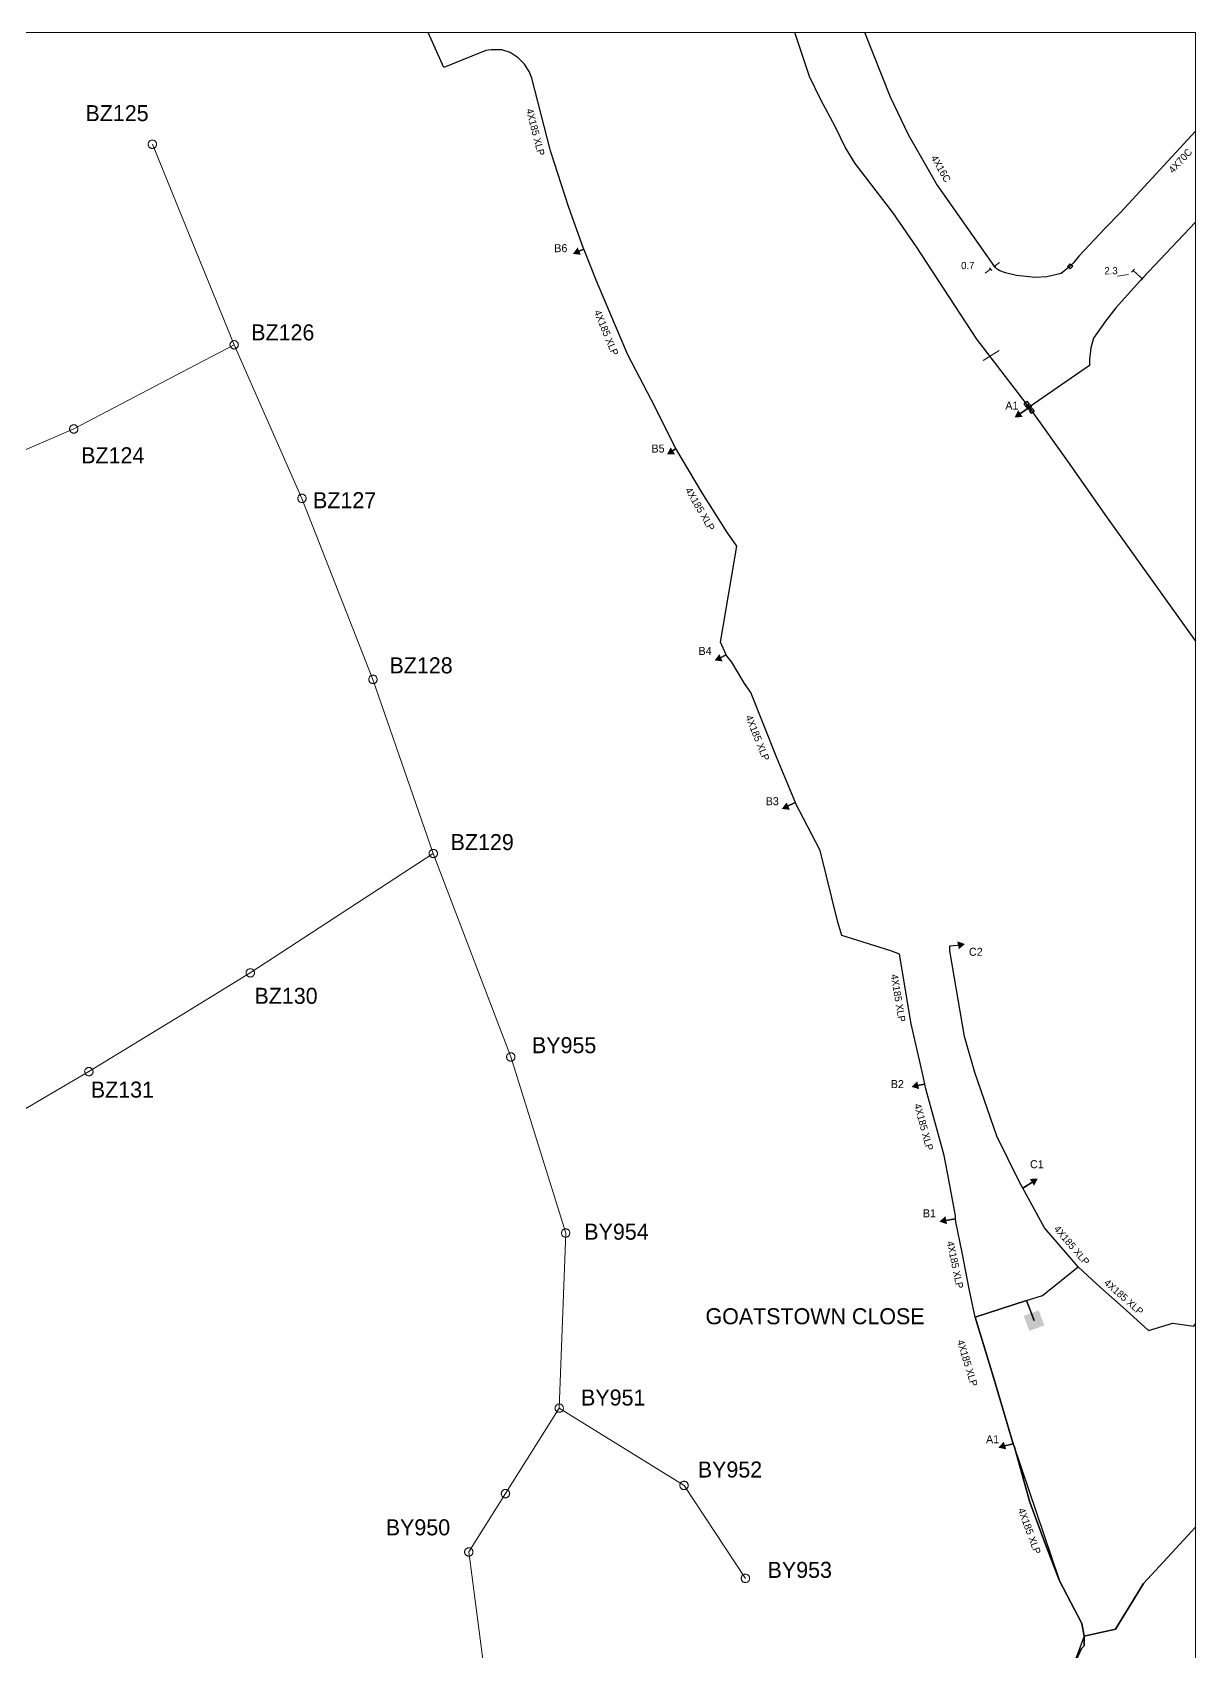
# Model space of a CAD drawing. Header units: metres. Extents: x 317751 to 318190, y 228402 to 228968.
# Drawn here: x 317972 to 318190, y 228664.4 to 228968 of the extents above; entities that cross this region are included whole.
import ezdxf

# ---------------------------------------------------------------- set-up
doc = ezdxf.new("R2010")
doc.units = ezdxf.units.M
doc.header["$MEASUREMENT"] = 0
for name, color, linetype, lineweight in [('Level 1', 7, 'Continuous', 0), ('Level 10', 7, 'Continuous', 0), ('Level 14', 7, 'Continuous', 0), ('Level 15', 7, 'Continuous', 0), ('Level 16', 7, 'Continuous', 0), ('Level 17', 7, 'Continuous', 0), ('Level 3', 7, 'Continuous', 0), ('Level 4', 7, 'Continuous', 0), ('Level 5', 7, 'Continuous', 0), ('Level 6', 7, 'Continuous', 0), ('Level 7', 7, 'Continuous', 0)]:
    doc.layers.add(name, color=color, linetype=linetype, lineweight=lineweight)
doc.styles.add('Style-WORKING', font='WORKING.shx')

msp = doc.modelspace()

# ---------------------------------------------------------------- linework, layer by layer
at = {"layer": 'Level 1', "color": 5, "linetype": 'Continuous', "lineweight": 13, "flags": 128}
for points in [[(318009.8, 228909.46), (318000, 228933.5), (317994.47, 228947.07)], [(317853.34, 228849.86), (317889.77, 228857.91), (317933.55, 228873.69), (317979.74, 228893.68), (318000, 228904.31), (318009.8, 228909.46)], [(318047.12, 228814.07), (318035.82, 228846.72), (318022.51, 228880.66), (318009.8, 228909.46)], [(317911.76, 228731.52), (317948.48, 228753.17), (317982.57, 228773.16), (318000, 228783.83), (318012.83, 228791.69), (318047.12, 228814.07)], [(318070.73, 228710.06), (318071.94, 228742.9), (318061.65, 228775.92), (318047.12, 228814.07)], [(318095.74, 228582.39), (318073.35, 228624.76), (318057.82, 228651.91), (318053.78, 228683.1), (318060.65, 228694.03), (318070.73, 228710.06)], [(318105.62, 228678.14), (318094.13, 228695.57), (318070.73, 228710.06)]]:
    msp.add_lwpolyline(points, dxfattribs=at)
at = {"layer": 'Level 10', "color": 7, "linetype": 'Continuous', "lineweight": 0, "flags": 128}
for points in [[(317751, 228968.04), (318190, 228968.04), (318190, 228402), (317751, 228402), (317751, 228968.04)], [(317751, 228968.04), (317751, 228402), (318190, 228402), (318190, 228968.04), (317751, 228968.04)]]:
    msp.add_lwpolyline(points, close=True, dxfattribs=at)
at = {"layer": 'Level 14', "color": 1, "linetype": 'Continuous', "lineweight": 30, "flags": 128}
for points in [[(318166.67, 228660.72), (318168.62, 228664.98), (318169.09, 228665.51), (318169.09, 228667.33), (318168.67, 228669.7), (318164.47, 228677.67), (318161.65, 228685.02), (318158.94, 228692.41), (318156.03, 228702.72), (318155.83, 228703.39), (318152.26, 228715.45), (318148.7, 228727.11), (318158.32, 228730.24), (318159.72, 228726.47)], [(318159.72, 228726.47), (318158.32, 228730.24), (318148.7, 228727.11), (318155.83, 228703.39), (318164.47, 228677.67), (318168.67, 228669.7), (318169.09, 228667.33), (318174.97, 228668.61), (318180.24, 228677.17), (318190, 228687.76)], [(318190, 228687.76), (318180.24, 228677.17), (318174.97, 228668.61), (318169.09, 228667.33), (318166.67, 228660.72)]]:
    msp.add_lwpolyline(points, dxfattribs=at)
at = {"layer": 'Level 15', "color": 1, "linetype": 'Continuous', "lineweight": 13, "extrusion": (0, 0, -1)}
msp.add_solid([(-318157.79, 228727.36), (-318158.83, 228724.54), (-318160.6, 228728.4), (-318161.65, 228725.58)], dxfattribs=at)
at = {"layer": 'Level 17', "color": 212, "linetype": 'Continuous', "lineweight": 0, "flags": 128}
for points in [[(318150.55, 228922.91), (318151.59, 228923.65)], [(318153.27, 228924.89), (318152.23, 228924.14)], [(318179.11, 228922.64), (318178.28, 228923.37)], [(318175.37, 228922.34), (318175.37, 228922.34), (318177.4, 228922.64)], [(318179.16, 228922.59), (318180.02, 228921.86)]]:
    msp.add_lwpolyline(points, dxfattribs=at)
at = {"layer": 'Level 17', "color": 33, "linetype": 'Continuous', "lineweight": 13, "flags": 128}
for points in [[(318151.37, 228923.91), (318151.8, 228923.39)], [(318152.05, 228924.37), (318152.45, 228923.88)], [(318178.53, 228923.67), (318177.96, 228923.05)], [(318180.37, 228922.23), (318179.79, 228921.56)], [(318150.17, 228906.51), (318153.17, 228908.42)]]:
    msp.add_lwpolyline(points, dxfattribs=at)
at = {"layer": 'Level 3', "color": 5, "linetype": 'Continuous', "lineweight": 13, "flags": 128}
for points in [[(317995.25, 228947.06), (317995.25, 228947.15), (317995.24, 228947.23), (317995.22, 228947.31), (317995.19, 228947.38), (317995.15, 228947.46), (317995.11, 228947.53), (317995.05, 228947.59), (317995, 228947.65), (317994.93, 228947.7), (317994.86, 228947.74), (317994.79, 228947.78), (317994.71, 228947.81), (317994.63, 228947.83), (317994.55, 228947.84), (317994.47, 228947.85), (317994.39, 228947.84), (317994.31, 228947.83), (317994.23, 228947.81), (317994.15, 228947.78), (317994.08, 228947.74), (317994.01, 228947.7), (317993.95, 228947.65), (317993.89, 228947.59), (317993.84, 228947.53), (317993.79, 228947.46), (317993.75, 228947.38), (317993.73, 228947.31), (317993.7, 228947.23), (317993.69, 228947.15), (317993.69, 228947.06), (317993.69, 228946.98), (317993.7, 228946.9), (317993.73, 228946.82), (317993.75, 228946.75), (317993.79, 228946.67), (317993.84, 228946.6), (317993.89, 228946.54), (317993.95, 228946.48), (317994.01, 228946.43), (317994.08, 228946.39), (317994.15, 228946.35), (317994.23, 228946.32), (317994.31, 228946.3), (317994.39, 228946.29), (317994.47, 228946.28), (317994.55, 228946.29), (317994.63, 228946.3), (317994.71, 228946.32), (317994.79, 228946.35), (317994.86, 228946.39), (317994.93, 228946.43), (317995, 228946.48), (317995.05, 228946.54), (317995.11, 228946.6), (317995.15, 228946.67), (317995.19, 228946.75), (317995.22, 228946.82), (317995.24, 228946.9), (317995.25, 228946.98), (317995.25, 228947.06)], [(318010.59, 228909.46), (318010.58, 228909.54), (318010.57, 228909.62), (318010.55, 228909.7), (318010.52, 228909.78), (318010.48, 228909.85), (318010.44, 228909.92), (318010.38, 228909.98), (318010.33, 228910.04), (318010.26, 228910.09), (318010.19, 228910.14), (318010.12, 228910.18), (318010.04, 228910.2), (318009.96, 228910.23), (318009.88, 228910.24), (318009.8, 228910.24), (318009.72, 228910.24), (318009.64, 228910.23), (318009.56, 228910.2), (318009.48, 228910.18), (318009.41, 228910.14), (318009.34, 228910.09), (318009.28, 228910.04), (318009.22, 228909.98), (318009.17, 228909.92), (318009.12, 228909.85), (318009.09, 228909.78), (318009.06, 228909.7), (318009.04, 228909.62), (318009.02, 228909.54), (318009.02, 228909.46), (318009.02, 228909.38), (318009.04, 228909.3), (318009.06, 228909.22), (318009.09, 228909.14), (318009.12, 228909.07), (318009.17, 228909), (318009.22, 228908.93), (318009.28, 228908.88), (318009.34, 228908.82), (318009.41, 228908.78), (318009.48, 228908.74), (318009.56, 228908.71), (318009.64, 228908.69), (318009.72, 228908.68), (318009.8, 228908.67), (318009.88, 228908.68), (318009.96, 228908.69), (318010.04, 228908.71), (318010.12, 228908.74), (318010.19, 228908.78), (318010.26, 228908.82), (318010.33, 228908.88), (318010.38, 228908.93), (318010.44, 228909), (318010.48, 228909.07), (318010.52, 228909.14), (318010.55, 228909.22), (318010.57, 228909.3), (318010.58, 228909.38), (318010.59, 228909.46)], [(317980.53, 228893.68), (317980.52, 228893.76), (317980.51, 228893.84), (317980.49, 228893.92), (317980.46, 228894), (317980.42, 228894.07), (317980.38, 228894.14), (317980.33, 228894.2), (317980.27, 228894.26), (317980.21, 228894.31), (317980.14, 228894.36), (317980.06, 228894.4), (317979.99, 228894.43), (317979.91, 228894.45), (317979.83, 228894.46), (317979.74, 228894.46), (317979.66, 228894.46), (317979.58, 228894.45), (317979.5, 228894.43), (317979.43, 228894.4), (317979.35, 228894.36), (317979.28, 228894.31), (317979.22, 228894.26), (317979.16, 228894.2), (317979.11, 228894.14), (317979.07, 228894.07), (317979.03, 228894), (317979, 228893.92), (317978.98, 228893.84), (317978.97, 228893.76), (317978.96, 228893.68), (317978.97, 228893.6), (317978.98, 228893.52), (317979, 228893.44), (317979.03, 228893.36), (317979.07, 228893.29), (317979.11, 228893.22), (317979.16, 228893.16), (317979.22, 228893.1), (317979.28, 228893.05), (317979.35, 228893), (317979.43, 228892.96), (317979.5, 228892.93), (317979.58, 228892.91), (317979.66, 228892.9), (317979.74, 228892.9), (317979.83, 228892.9), (317979.91, 228892.91), (317979.99, 228892.93), (317980.06, 228892.96), (317980.14, 228893), (317980.21, 228893.05), (317980.27, 228893.1), (317980.33, 228893.16), (317980.38, 228893.22), (317980.42, 228893.29), (317980.46, 228893.36), (317980.49, 228893.44), (317980.51, 228893.52), (317980.52, 228893.6), (317980.53, 228893.68)], [(318023.29, 228880.66), (318023.29, 228880.74), (318023.28, 228880.82), (318023.26, 228880.9), (318023.23, 228880.98), (318023.19, 228881.05), (318023.15, 228881.12), (318023.09, 228881.18), (318023.04, 228881.24), (318022.97, 228881.29), (318022.9, 228881.34), (318022.83, 228881.38), (318022.75, 228881.4), (318022.67, 228881.43), (318022.59, 228881.44), (318022.51, 228881.44), (318022.43, 228881.44), (318022.35, 228881.43), (318022.27, 228881.4), (318022.19, 228881.38), (318022.12, 228881.34), (318022.05, 228881.29), (318021.99, 228881.24), (318021.93, 228881.18), (318021.88, 228881.12), (318021.83, 228881.05), (318021.79, 228880.98), (318021.77, 228880.9), (318021.74, 228880.82), (318021.73, 228880.74), (318021.73, 228880.66), (318021.73, 228880.58), (318021.74, 228880.5), (318021.77, 228880.42), (318021.79, 228880.34), (318021.83, 228880.27), (318021.88, 228880.2), (318021.93, 228880.13), (318021.99, 228880.08), (318022.05, 228880.02), (318022.12, 228879.98), (318022.19, 228879.94), (318022.27, 228879.91), (318022.35, 228879.89), (318022.43, 228879.88), (318022.51, 228879.88), (318022.59, 228879.88), (318022.67, 228879.89), (318022.75, 228879.91), (318022.83, 228879.94), (318022.9, 228879.98), (318022.97, 228880.02), (318023.04, 228880.08), (318023.09, 228880.13), (318023.15, 228880.2), (318023.19, 228880.27), (318023.23, 228880.34), (318023.26, 228880.42), (318023.28, 228880.5), (318023.29, 228880.58), (318023.29, 228880.66)], [(318036.61, 228846.72), (318036.6, 228846.8), (318036.59, 228846.88), (318036.57, 228846.96), (318036.54, 228847.04), (318036.5, 228847.11), (318036.46, 228847.18), (318036.41, 228847.25), (318036.35, 228847.3), (318036.29, 228847.36), (318036.22, 228847.4), (318036.14, 228847.44), (318036.07, 228847.47), (318035.99, 228847.49), (318035.91, 228847.5), (318035.82, 228847.51), (318035.74, 228847.5), (318035.66, 228847.49), (318035.58, 228847.47), (318035.51, 228847.44), (318035.43, 228847.4), (318035.36, 228847.36), (318035.3, 228847.3), (318035.24, 228847.25), (318035.19, 228847.18), (318035.15, 228847.11), (318035.11, 228847.04), (318035.08, 228846.96), (318035.06, 228846.88), (318035.05, 228846.8), (318035.04, 228846.72), (318035.05, 228846.64), (318035.06, 228846.56), (318035.08, 228846.48), (318035.11, 228846.4), (318035.15, 228846.33), (318035.19, 228846.26), (318035.24, 228846.2), (318035.3, 228846.14), (318035.36, 228846.09), (318035.43, 228846.04), (318035.51, 228846.01), (318035.58, 228845.98), (318035.66, 228845.96), (318035.74, 228845.94), (318035.82, 228845.94), (318035.91, 228845.94), (318035.99, 228845.96), (318036.07, 228845.98), (318036.14, 228846.01), (318036.22, 228846.04), (318036.29, 228846.09), (318036.35, 228846.14), (318036.41, 228846.2), (318036.46, 228846.26), (318036.5, 228846.33), (318036.54, 228846.4), (318036.57, 228846.48), (318036.59, 228846.56), (318036.6, 228846.64), (318036.61, 228846.72)], [(318047.91, 228814.07), (318047.9, 228814.15), (318047.89, 228814.23), (318047.87, 228814.31), (318047.84, 228814.39), (318047.8, 228814.46), (318047.76, 228814.53), (318047.71, 228814.59), (318047.65, 228814.65), (318047.58, 228814.7), (318047.51, 228814.75), (318047.44, 228814.79), (318047.37, 228814.82), (318047.29, 228814.84), (318047.2, 228814.85), (318047.12, 228814.85), (318047.04, 228814.85), (318046.96, 228814.84), (318046.88, 228814.82), (318046.8, 228814.79), (318046.73, 228814.75), (318046.66, 228814.7), (318046.6, 228814.65), (318046.54, 228814.59), (318046.49, 228814.53), (318046.44, 228814.46), (318046.41, 228814.39), (318046.38, 228814.31), (318046.36, 228814.23), (318046.34, 228814.15), (318046.34, 228814.07), (318046.34, 228813.99), (318046.36, 228813.91), (318046.38, 228813.83), (318046.41, 228813.75), (318046.44, 228813.68), (318046.49, 228813.61), (318046.54, 228813.55), (318046.6, 228813.49), (318046.66, 228813.44), (318046.73, 228813.39), (318046.8, 228813.35), (318046.88, 228813.32), (318046.96, 228813.3), (318047.04, 228813.29), (318047.12, 228813.29), (318047.2, 228813.29), (318047.29, 228813.3), (318047.37, 228813.32), (318047.44, 228813.35), (318047.51, 228813.39), (318047.58, 228813.44), (318047.65, 228813.49), (318047.71, 228813.55), (318047.76, 228813.61), (318047.8, 228813.68), (318047.84, 228813.75), (318047.87, 228813.83), (318047.89, 228813.91), (318047.9, 228813.99), (318047.91, 228814.07)], [(318013.61, 228791.69), (318013.61, 228791.77), (318013.6, 228791.85), (318013.57, 228791.93), (318013.55, 228792.01), (318013.51, 228792.08), (318013.46, 228792.15), (318013.41, 228792.21), (318013.35, 228792.27), (318013.29, 228792.32), (318013.22, 228792.37), (318013.15, 228792.41), (318013.07, 228792.43), (318012.99, 228792.46), (318012.91, 228792.47), (318012.83, 228792.47), (318012.75, 228792.47), (318012.67, 228792.46), (318012.59, 228792.43), (318012.51, 228792.41), (318012.44, 228792.37), (318012.37, 228792.32), (318012.3, 228792.27), (318012.25, 228792.21), (318012.19, 228792.15), (318012.15, 228792.08), (318012.11, 228792.01), (318012.08, 228791.93), (318012.06, 228791.85), (318012.05, 228791.77), (318012.04, 228791.69), (318012.05, 228791.61), (318012.06, 228791.53), (318012.08, 228791.45), (318012.11, 228791.37), (318012.15, 228791.3), (318012.19, 228791.23), (318012.25, 228791.16), (318012.3, 228791.11), (318012.37, 228791.05), (318012.44, 228791.01), (318012.51, 228790.97), (318012.59, 228790.94), (318012.67, 228790.92), (318012.75, 228790.91), (318012.83, 228790.9), (318012.91, 228790.91), (318012.99, 228790.92), (318013.07, 228790.94), (318013.15, 228790.97), (318013.22, 228791.01), (318013.29, 228791.05), (318013.35, 228791.11), (318013.41, 228791.16), (318013.46, 228791.23), (318013.51, 228791.3), (318013.55, 228791.37), (318013.57, 228791.45), (318013.6, 228791.53), (318013.61, 228791.61), (318013.61, 228791.69)], [(317983.35, 228773.16), (317983.35, 228773.24), (317983.34, 228773.32), (317983.31, 228773.4), (317983.29, 228773.48), (317983.25, 228773.55), (317983.2, 228773.62), (317983.15, 228773.69), (317983.09, 228773.74), (317983.03, 228773.8), (317982.96, 228773.84), (317982.89, 228773.88), (317982.81, 228773.91), (317982.73, 228773.93), (317982.65, 228773.94), (317982.57, 228773.95), (317982.49, 228773.94), (317982.41, 228773.93), (317982.33, 228773.91), (317982.25, 228773.88), (317982.18, 228773.84), (317982.11, 228773.8), (317982.04, 228773.74), (317981.99, 228773.69), (317981.93, 228773.62), (317981.89, 228773.55), (317981.85, 228773.48), (317981.82, 228773.4), (317981.8, 228773.32), (317981.79, 228773.24), (317981.78, 228773.16), (317981.79, 228773.08), (317981.8, 228773), (317981.82, 228772.92), (317981.85, 228772.84), (317981.89, 228772.77), (317981.93, 228772.7), (317981.99, 228772.64), (317982.04, 228772.58), (317982.11, 228772.53), (317982.18, 228772.48), (317982.25, 228772.45), (317982.33, 228772.42), (317982.41, 228772.4), (317982.49, 228772.38), (317982.57, 228772.38), (317982.65, 228772.38), (317982.73, 228772.4), (317982.81, 228772.42), (317982.89, 228772.45), (317982.96, 228772.48), (317983.03, 228772.53), (317983.09, 228772.58), (317983.15, 228772.64), (317983.2, 228772.7), (317983.25, 228772.77), (317983.29, 228772.84), (317983.31, 228772.92), (317983.34, 228773), (317983.35, 228773.08), (317983.35, 228773.16)], [(318062.43, 228775.91), (318062.43, 228776), (318062.41, 228776.08), (318062.39, 228776.16), (318062.36, 228776.23), (318062.33, 228776.31), (318062.28, 228776.37), (318062.23, 228776.44), (318062.17, 228776.5), (318062.11, 228776.55), (318062.04, 228776.59), (318061.97, 228776.63), (318061.89, 228776.66), (318061.81, 228776.68), (318061.73, 228776.69), (318061.65, 228776.7), (318061.57, 228776.69), (318061.48, 228776.68), (318061.41, 228776.66), (318061.33, 228776.63), (318061.26, 228776.59), (318061.19, 228776.55), (318061.12, 228776.5), (318061.07, 228776.44), (318061.01, 228776.37), (318060.97, 228776.31), (318060.93, 228776.23), (318060.9, 228776.16), (318060.88, 228776.08), (318060.87, 228776), (318060.86, 228775.91), (318060.87, 228775.83), (318060.88, 228775.75), (318060.9, 228775.67), (318060.93, 228775.59), (318060.97, 228775.52), (318061.01, 228775.45), (318061.07, 228775.39), (318061.12, 228775.33), (318061.19, 228775.28), (318061.26, 228775.23), (318061.33, 228775.2), (318061.41, 228775.17), (318061.48, 228775.15), (318061.57, 228775.13), (318061.65, 228775.13), (318061.73, 228775.13), (318061.81, 228775.15), (318061.89, 228775.17), (318061.97, 228775.2), (318062.04, 228775.23), (318062.11, 228775.28), (318062.17, 228775.33), (318062.23, 228775.39), (318062.28, 228775.45), (318062.33, 228775.52), (318062.36, 228775.6), (318062.39, 228775.67), (318062.41, 228775.75), (318062.43, 228775.83), (318062.43, 228775.91)], [(318072.72, 228742.89), (318072.72, 228742.98), (318072.7, 228743.06), (318072.68, 228743.14), (318072.65, 228743.21), (318072.61, 228743.29), (318072.57, 228743.36), (318072.52, 228743.42), (318072.46, 228743.48), (318072.4, 228743.53), (318072.33, 228743.57), (318072.25, 228743.61), (318072.18, 228743.64), (318072.1, 228743.66), (318072.02, 228743.67), (318071.94, 228743.68), (318071.85, 228743.67), (318071.77, 228743.66), (318071.69, 228743.64), (318071.62, 228743.61), (318071.54, 228743.57), (318071.48, 228743.53), (318071.41, 228743.48), (318071.35, 228743.42), (318071.3, 228743.36), (318071.26, 228743.29), (318071.22, 228743.21), (318071.19, 228743.14), (318071.17, 228743.06), (318071.16, 228742.98), (318071.15, 228742.89), (318071.16, 228742.81), (318071.17, 228742.73), (318071.19, 228742.65), (318071.22, 228742.58), (318071.26, 228742.5), (318071.3, 228742.43), (318071.35, 228742.37), (318071.41, 228742.31), (318071.48, 228742.26), (318071.54, 228742.22), (318071.62, 228742.18), (318071.69, 228742.15), (318071.77, 228742.13), (318071.85, 228742.12), (318071.94, 228742.11), (318072.02, 228742.12), (318072.1, 228742.13), (318072.18, 228742.15), (318072.25, 228742.18), (318072.33, 228742.22), (318072.4, 228742.26), (318072.46, 228742.31), (318072.52, 228742.37), (318072.57, 228742.43), (318072.61, 228742.5), (318072.65, 228742.58), (318072.68, 228742.65), (318072.7, 228742.73), (318072.72, 228742.81), (318072.72, 228742.89)], [(318071.51, 228710.06), (318071.51, 228710.14), (318071.49, 228710.22), (318071.47, 228710.3), (318071.44, 228710.38), (318071.4, 228710.45), (318071.36, 228710.52), (318071.31, 228710.58), (318071.25, 228710.64), (318071.19, 228710.69), (318071.12, 228710.74), (318071.04, 228710.78), (318070.97, 228710.81), (318070.89, 228710.83), (318070.81, 228710.84), (318070.73, 228710.84), (318070.64, 228710.84), (318070.56, 228710.83), (318070.48, 228710.81), (318070.41, 228710.78), (318070.33, 228710.74), (318070.27, 228710.69), (318070.2, 228710.64), (318070.14, 228710.58), (318070.09, 228710.52), (318070.05, 228710.45), (318070.01, 228710.38), (318069.98, 228710.3), (318069.96, 228710.22), (318069.95, 228710.14), (318069.94, 228710.06), (318069.95, 228709.98), (318069.96, 228709.9), (318069.98, 228709.82), (318070.01, 228709.74), (318070.05, 228709.67), (318070.09, 228709.6), (318070.14, 228709.54), (318070.2, 228709.48), (318070.27, 228709.43), (318070.33, 228709.38), (318070.41, 228709.34), (318070.48, 228709.31), (318070.56, 228709.29), (318070.64, 228709.28), (318070.73, 228709.28), (318070.81, 228709.28), (318070.89, 228709.29), (318070.97, 228709.31), (318071.04, 228709.34), (318071.12, 228709.38), (318071.19, 228709.43), (318071.25, 228709.48), (318071.31, 228709.54), (318071.36, 228709.6), (318071.4, 228709.67), (318071.44, 228709.74), (318071.47, 228709.82), (318071.49, 228709.9), (318071.51, 228709.98), (318071.51, 228710.06)], [(318094.91, 228695.57), (318094.91, 228695.65), (318094.89, 228695.73), (318094.87, 228695.81), (318094.84, 228695.89), (318094.8, 228695.96), (318094.76, 228696.03), (318094.71, 228696.09), (318094.65, 228696.15), (318094.59, 228696.2), (318094.52, 228696.25), (318094.44, 228696.28), (318094.37, 228696.31), (318094.29, 228696.33), (318094.21, 228696.35), (318094.13, 228696.35), (318094.04, 228696.35), (318093.96, 228696.33), (318093.88, 228696.31), (318093.81, 228696.28), (318093.73, 228696.25), (318093.67, 228696.2), (318093.6, 228696.15), (318093.54, 228696.09), (318093.49, 228696.03), (318093.45, 228695.96), (318093.41, 228695.89), (318093.38, 228695.81), (318093.36, 228695.73), (318093.35, 228695.65), (318093.34, 228695.57), (318093.35, 228695.49), (318093.36, 228695.4), (318093.38, 228695.33), (318093.41, 228695.25), (318093.45, 228695.18), (318093.49, 228695.11), (318093.54, 228695.04), (318093.6, 228694.99), (318093.67, 228694.93), (318093.73, 228694.89), (318093.81, 228694.85), (318093.88, 228694.82), (318093.96, 228694.8), (318094.04, 228694.79), (318094.13, 228694.78), (318094.21, 228694.79), (318094.29, 228694.8), (318094.37, 228694.82), (318094.44, 228694.85), (318094.52, 228694.89), (318094.59, 228694.93), (318094.65, 228694.99), (318094.71, 228695.04), (318094.76, 228695.11), (318094.8, 228695.18), (318094.84, 228695.25), (318094.87, 228695.33), (318094.89, 228695.4), (318094.91, 228695.49), (318094.91, 228695.57)], [(318061.44, 228694.03), (318061.43, 228694.12), (318061.42, 228694.2), (318061.4, 228694.28), (318061.37, 228694.35), (318061.33, 228694.43), (318061.29, 228694.49), (318061.24, 228694.56), (318061.18, 228694.62), (318061.11, 228694.67), (318061.05, 228694.71), (318060.97, 228694.75), (318060.9, 228694.78), (318060.82, 228694.8), (318060.74, 228694.81), (318060.65, 228694.82), (318060.57, 228694.81), (318060.49, 228694.8), (318060.41, 228694.78), (318060.33, 228694.75), (318060.26, 228694.71), (318060.19, 228694.67), (318060.13, 228694.62), (318060.07, 228694.56), (318060.02, 228694.49), (318059.97, 228694.43), (318059.94, 228694.35), (318059.91, 228694.28), (318059.89, 228694.2), (318059.87, 228694.12), (318059.87, 228694.03), (318059.87, 228693.95), (318059.89, 228693.87), (318059.91, 228693.79), (318059.94, 228693.71), (318059.97, 228693.64), (318060.02, 228693.57), (318060.07, 228693.51), (318060.13, 228693.45), (318060.19, 228693.4), (318060.26, 228693.35), (318060.34, 228693.32), (318060.41, 228693.29), (318060.49, 228693.27), (318060.57, 228693.25), (318060.65, 228693.25), (318060.74, 228693.25), (318060.82, 228693.27), (318060.9, 228693.29), (318060.97, 228693.32), (318061.05, 228693.35), (318061.11, 228693.4), (318061.18, 228693.45), (318061.24, 228693.51), (318061.29, 228693.57), (318061.33, 228693.64), (318061.37, 228693.72), (318061.4, 228693.79), (318061.42, 228693.87), (318061.43, 228693.95), (318061.44, 228694.03)], [(318054.56, 228683.09), (318054.56, 228683.18), (318054.55, 228683.26), (318054.53, 228683.34), (318054.5, 228683.41), (318054.46, 228683.49), (318054.41, 228683.55), (318054.36, 228683.62), (318054.3, 228683.68), (318054.24, 228683.73), (318054.17, 228683.77), (318054.1, 228683.81), (318054.02, 228683.84), (318053.94, 228683.86), (318053.86, 228683.87), (318053.78, 228683.88), (318053.7, 228683.87), (318053.62, 228683.86), (318053.54, 228683.84), (318053.46, 228683.81), (318053.39, 228683.77), (318053.32, 228683.73), (318053.26, 228683.68), (318053.2, 228683.62), (318053.15, 228683.55), (318053.1, 228683.49), (318053.06, 228683.41), (318053.03, 228683.34), (318053.01, 228683.26), (318053, 228683.18), (318053, 228683.09), (318053, 228683.01), (318053.01, 228682.93), (318053.03, 228682.85), (318053.06, 228682.77), (318053.1, 228682.7), (318053.15, 228682.63), (318053.2, 228682.57), (318053.26, 228682.51), (318053.32, 228682.46), (318053.39, 228682.41), (318053.46, 228682.38), (318053.54, 228682.35), (318053.62, 228682.33), (318053.7, 228682.31), (318053.78, 228682.31), (318053.86, 228682.31), (318053.94, 228682.33), (318054.02, 228682.35), (318054.1, 228682.38), (318054.17, 228682.41), (318054.24, 228682.46), (318054.3, 228682.51), (318054.36, 228682.57), (318054.41, 228682.63), (318054.46, 228682.7), (318054.5, 228682.78), (318054.53, 228682.85), (318054.55, 228682.93), (318054.56, 228683.01), (318054.56, 228683.09)], [(318106.41, 228678.14), (318106.4, 228678.22), (318106.39, 228678.3), (318106.37, 228678.38), (318106.34, 228678.46), (318106.3, 228678.53), (318106.26, 228678.6), (318106.21, 228678.67), (318106.15, 228678.72), (318106.09, 228678.78), (318106.02, 228678.82), (318105.94, 228678.86), (318105.87, 228678.89), (318105.79, 228678.91), (318105.71, 228678.92), (318105.62, 228678.92), (318105.54, 228678.92), (318105.46, 228678.91), (318105.38, 228678.89), (318105.31, 228678.86), (318105.23, 228678.82), (318105.16, 228678.78), (318105.1, 228678.72), (318105.04, 228678.67), (318104.99, 228678.6), (318104.95, 228678.53), (318104.91, 228678.46), (318104.88, 228678.38), (318104.86, 228678.3), (318104.85, 228678.22), (318104.84, 228678.14), (318104.85, 228678.06), (318104.86, 228677.98), (318104.88, 228677.9), (318104.91, 228677.82), (318104.95, 228677.75), (318104.99, 228677.68), (318105.04, 228677.62), (318105.1, 228677.56), (318105.16, 228677.51), (318105.23, 228677.46), (318105.31, 228677.42), (318105.38, 228677.4), (318105.46, 228677.37), (318105.54, 228677.36), (318105.62, 228677.36), (318105.71, 228677.36), (318105.79, 228677.37), (318105.87, 228677.4), (318105.94, 228677.42), (318106.02, 228677.46), (318106.09, 228677.51), (318106.15, 228677.56), (318106.21, 228677.62), (318106.26, 228677.68), (318106.3, 228677.75), (318106.34, 228677.82), (318106.37, 228677.9), (318106.39, 228677.98), (318106.4, 228678.06), (318106.41, 228678.14)]]:
    msp.add_lwpolyline(points, dxfattribs=at)
at = {"layer": 'Level 5', "color": 1, "linetype": 'Continuous', "lineweight": 30, "flags": 128}
for points in [[(318073.98, 228926.81), (318075.33, 228927.4), (318075.19, 228927.7), (318072.51, 228935.22), (318069.1, 228945.81), (318065.58, 228959.45), (318065.12, 228960.7), (318064.21, 228962.07), (318063.02, 228963.27), (318061.53, 228964.29), (318059.94, 228964.75), (318058, 228964.75), (318056.98, 228964.63), (318049.11, 228961.44), (318046.14, 228968.04)], [(318148.99, 228910.49), (318148.99, 228910.5), (318137.69, 228927.83), (318133.26, 228934.24), (318126.22, 228943.48), (318124.3, 228946.5), (318122.49, 228950.25), (318119.68, 228955.55), (318117.66, 228959.76), (318114.91, 228968.04)], [(318166.48, 228924.18), (318164.81, 228922.84), (318162.09, 228922.19), (318159.95, 228922.06), (318156.41, 228922.43), (318154.38, 228922.97), (318153.3, 228923.33), (318152.8, 228923.62), (318152.23, 228924.27), (318141.41, 228939.63), (318136.18, 228948.81), (318132.81, 228955.92), (318127.99, 228968.04)], [(318190, 228949.53), (318175.92, 228934.25), (318173.05, 228931.36), (318168.12, 228926.05), (318167.05, 228924.79), (318166.48, 228924.18)], [(318190, 228932.43), (318180.05, 228921.98), (318175.02, 228916.39), (318173.11, 228913.92), (318170.89, 228910.72), (318170.39, 228908.89), (318170.09, 228906.69), (318170.09, 228905.6), (318158.78, 228897.79)], [(318091.56, 228889.29), (318092.61, 228890.04), (318092.54, 228890.17), (318088.05, 228899.09), (318083.61, 228907.58), (318080.19, 228915.49), (318077.68, 228921.59), (318075.53, 228926.96), (318075.33, 228927.4), (318073.98, 228926.81)], [(318158.31, 228898.39), (318148.99, 228910.49)], [(318156.71, 228896.26), (318158, 228897.16), (318158.78, 228897.79), (318158.31, 228898.39)], [(318159.3, 228897.04), (318158.78, 228897.79), (318158, 228897.16), (318156.71, 228896.26)], [(318156.71, 228896.26), (318158, 228897.16), (318158.78, 228897.79)], [(318159.3, 228897.04), (318165.97, 228887.66), (318173.31, 228877.23), (318188.25, 228856.32), (318190, 228853.88)], [(318100.55, 228850.57), (318102.01, 228851.33), (318100.96, 228853.71), (318104.04, 228871.68), (318102.16, 228874.41), (318097.49, 228881.69), (318092.61, 228890.04), (318091.56, 228889.29)], [(318113.15, 228822.74), (318114.98, 228823.64), (318114.94, 228823.73), (318111.52, 228831.98), (318106.62, 228844.23), (318105.46, 228845.96), (318103.07, 228849.95), (318102.04, 228851.26), (318102.01, 228851.33), (318100.55, 228850.57)], [(318137.48, 228770.48), (318139.28, 228770.82), (318138.96, 228772.3), (318136.68, 228782.15), (318134.53, 228795.17), (318132.88, 228795.8), (318123.7, 228798.7), (318122.96, 228801.2), (318119.61, 228814.62), (318114.98, 228823.64), (318113.15, 228822.74)], [(318159.79, 228752.71), (318157.61, 228751.33), (318157, 228752.45), (318152.72, 228761.05), (318148.62, 228773.01), (318146.69, 228779.76), (318143.95, 228795.82), (318143.95, 228796.73), (318146.03, 228796.96)], [(318142.72, 228745.2), (318145.02, 228745.58), (318144.99, 228746.15), (318143.74, 228752.87), (318142.88, 228757.42), (318139.47, 228769.91), (318139.28, 228770.82), (318137.48, 228770.48)], [(318159.72, 228726.47), (318158.32, 228730.24), (318161.33, 228731.16), (318167.98, 228736.53), (318161.71, 228743.88), (318158.3, 228750.08), (318157.61, 228751.33), (318159.79, 228752.71)], [(318159.72, 228726.47), (318158.32, 228730.24), (318148.7, 228727.11), (318147.55, 228732.42), (318146.24, 228739.26), (318145.05, 228745.01), (318145.02, 228745.58), (318142.72, 228745.2)], [(318159.72, 228726.47), (318158.32, 228730.24), (318161.33, 228731.16), (318167.98, 228736.53), (318171.46, 228733.34), (318176.96, 228728.46), (318181.17, 228724.65), (318185.73, 228726.02), (318187.47, 228725.73), (318189.64, 228725.45), (318190, 228725.89)], [(318159.72, 228726.47), (318158.32, 228730.24), (318148.7, 228727.11), (318152.26, 228715.45), (318155.83, 228703.39), (318153.75, 228702.89)], [(318153.75, 228702.89), (318155.83, 228703.39), (318156.03, 228702.72), (318158.94, 228692.41), (318161.65, 228685.02), (318164.47, 228677.67), (318168.67, 228669.7), (318169.09, 228667.33), (318169.09, 228665.51), (318168.62, 228664.98), (318166.67, 228660.72), (318160.57, 228660.7)]]:
    msp.add_lwpolyline(points, dxfattribs=at)
at = {"layer": 'Level 6', "color": 1, "linetype": 'Continuous', "lineweight": 30, "flags": 128}
for points in [[(318166.01, 228924.16), (318166.47, 228924.65), (318166.96, 228924.19), (318166.5, 228923.7), (318166.01, 228924.15)], [(318158.37, 228898.86), (318158.78, 228898.33), (318158.25, 228897.92), (318157.84, 228898.45), (318158.37, 228898.86)], [(318158.69, 228897.32), (318158.31, 228897.87), (318158.86, 228898.25), (318159.24, 228897.7), (318158.7, 228897.32)], [(318159.38, 228897.51), (318159.77, 228896.96), (318159.23, 228896.57), (318158.84, 228897.12), (318159.38, 228897.51)]]:
    msp.add_lwpolyline(points, dxfattribs=at)
at = {"layer": 'Level 6', "color": 5, "linetype": 'Continuous', "lineweight": 13}
for points in [[(318073.29, 228926.51), (318074.78, 228926.34), (318074.19, 228927.72)], [(318156.09, 228895.84), (318157.59, 228895.93), (318156.76, 228897.19)], [(318090.92, 228888.89), (318092.42, 228888.95), (318091.62, 228890.22)], [(318099.86, 228850.27), (318101.35, 228850.09), (318100.75, 228851.47)], [(318112.46, 228822.44), (318113.95, 228822.26), (318113.35, 228823.64)], [(318136.75, 228770.3), (318138.2, 228769.89), (318137.83, 228771.34)], [(318141.98, 228745.06), (318143.4, 228744.56), (318143.12, 228746.04)], [(318153.03, 228702.66), (318154.5, 228702.33), (318154.05, 228703.77)]]:
    msp.add_solid(points, dxfattribs=at)
at = {"layer": 'Level 6', "color": 5, "linetype": 'Continuous', "lineweight": 13, "extrusion": (0, 0, -1)}
for points in [[(-318146.77, 228797.09), (-318145.35, 228797.6), (-318145.62, 228796.12)], [(-318160.42, 228753.12), (-318158.92, 228753.04), (-318159.73, 228751.78)]]:
    msp.add_solid(points, dxfattribs=at)

# ---------------------------------------------------------------- texts
at = {"layer": 'Level 16', "color": 212, "linetype": 'Continuous', "lineweight": 13, "style": 'Style-WORKING'}
msp.add_text('GOATSTOWN CLOSE', height=3.0041, dxfattribs=at).set_placement((318098.14, 228725.79))
at = {"layer": 'Level 17', "color": 1, "linetype": 'Continuous', "lineweight": 30, "style": 'Style-WORKING'}
for s, p in [('0.7', (318146.05, 228923.65)), ('2.3', (318172.9, 228922.68))]:
    msp.add_text(s, height=1.344, dxfattribs=at).set_placement(p)
at = {"layer": 'Level 4', "color": 5, "linetype": 'Continuous', "lineweight": 13, "style": 'Style-WORKING'}
for s, p in [('BZ125', (317981.93, 228951.4)), ('BZ126', (318013, 228910.29)), ('BZ124', (317981.13, 228887.24)), ('BZ127', (318024.59, 228878.82)), ('BZ128', (318038.92, 228847.85)), ('BZ129', (318050.38, 228814.71)), ('BZ130', (318013.61, 228785.88)), ('BY955', (318065.62, 228776.62)), ('BZ131', (317982.94, 228768.29)), ('BY954', (318075.43, 228741.65)), ('BY951', (318074.82, 228710.55)), ('BY952', (318096.7, 228697.05)), ('BY950', (318038.22, 228686.21)), ('BY953', (318109.78, 228678.23))]:
    msp.add_text(s, height=3.004, dxfattribs=at).set_placement(p)
at = {"layer": 'Level 7', "color": 212, "linetype": 'Continuous', "lineweight": 13, "style": 'Style-WORKING'}
for s, rotation, p in [('4X185 XLP', 284.4625, (318064.49, 228953.57)), ('4X16C', 299.6662, (318140.33, 228944.54)), ('4X70C', 47.3218, (318185.77, 228941.51)), ('4X185 XLP', 292.365, (318077.21, 228915.65)), ('4X185 XLP', 300.2935, (318094.27, 228882.24)), ('4X185 XLP', 291.8095, (318105.6, 228839.7)), ('4X185 XLP', 279.4002, (318132.86, 228791.31)), ('4X185 XLP', 285.2637, (318137.2, 228766.97)), ('4X185 XLP', 310.4687, (318163.34, 228743.61)), ('4X185 XLP', 281.7556, (318143.35, 228741.23)), ('4X185 XLP', 318.4467, (318172.71, 228733.4)), ('4X185 XLP', 286.9652, (318145.26, 228722.66)), ('4X185 XLP', 290.0782, (318156.68, 228691.04))]:
    msp.add_text(s, height=1.337, rotation=rotation, dxfattribs=at).set_placement(p)
for s, p in [('B6', (318069.8, 228926.83)), ('A1', (318154.34, 228897.31)), ('B5', (318088.02, 228889.26)), ('B4', (318096.84, 228851.3)), ('B3', (318109.43, 228823.12)), ('C2', (318147.52, 228794.88)), ('B2', (318132.87, 228770.08)), ('C1', (318158.97, 228755.05)), ('B1', (318138.88, 228745.84)), ('A1', (318150.72, 228703.47))]:
    msp.add_text(s, height=1.501, dxfattribs=at).set_placement(p)

doc.saveas('drawing.dxf')
